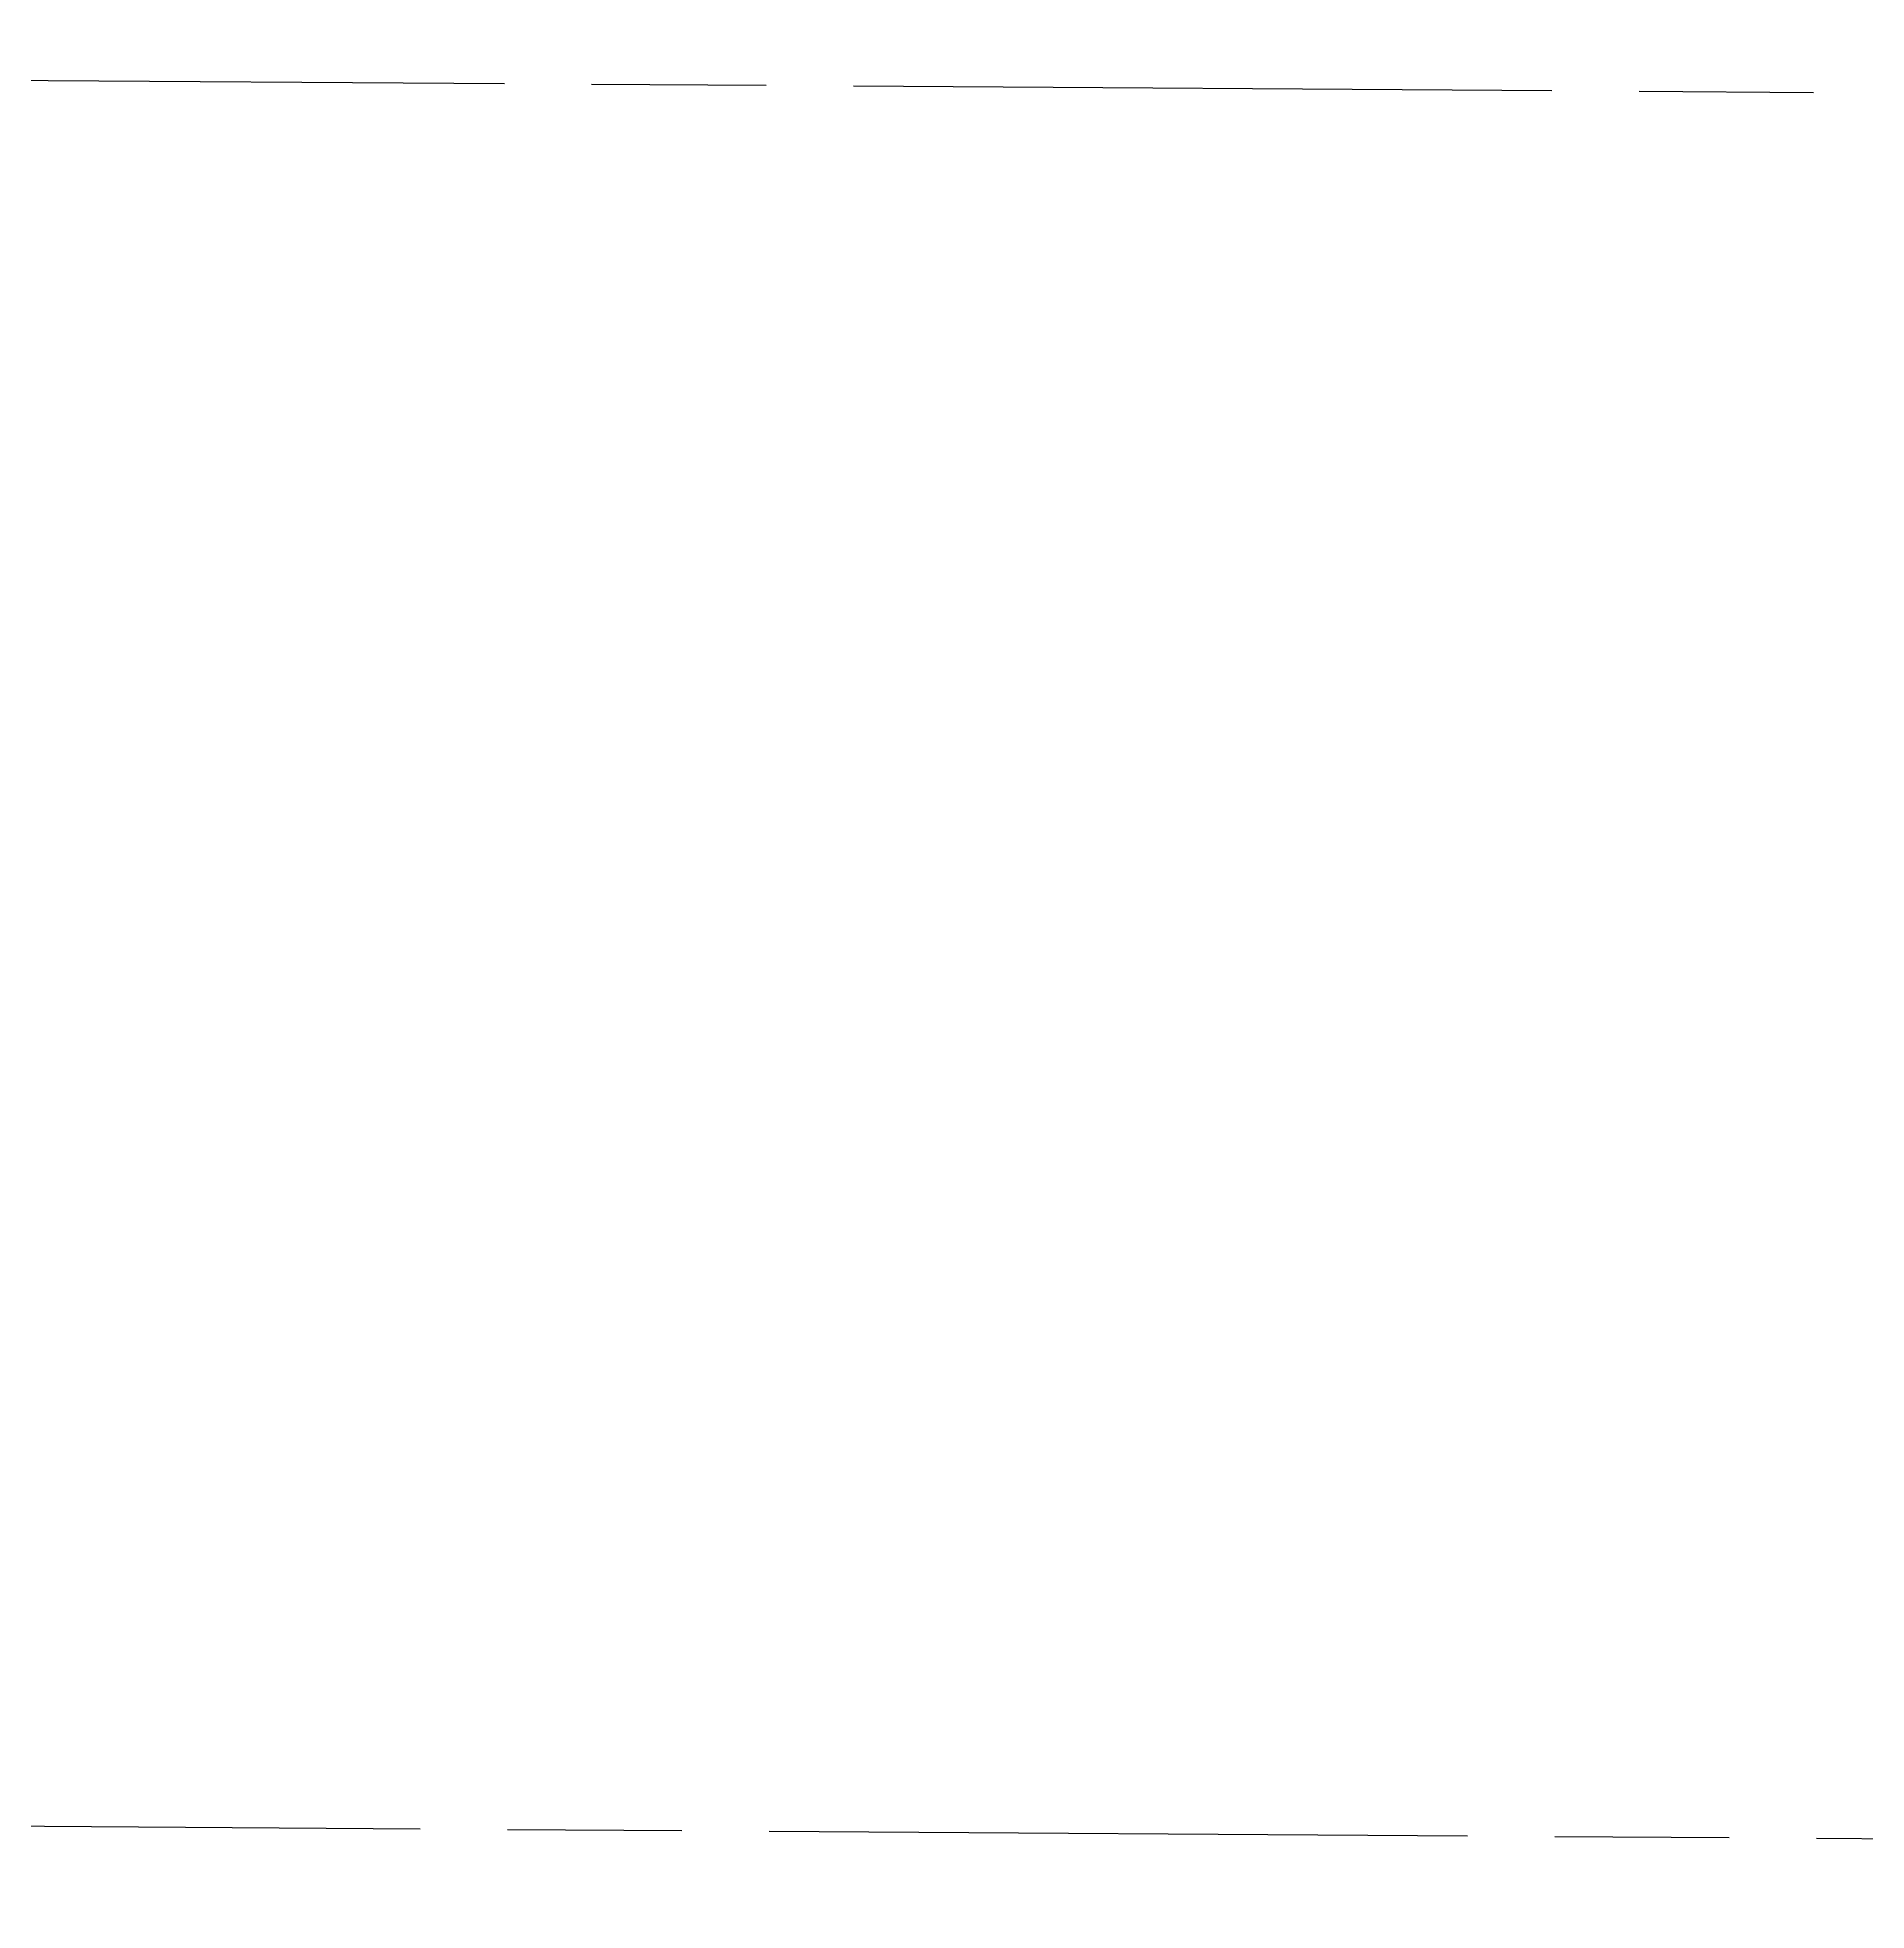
# Model space of a CAD drawing. Header units: millimetres. Extents: x -19411 to 51584, y -41547 to 69958.
# Drawn here: x -7137.3 to -7074.5, y 20178.7 to 20243 of the extents above; entities that cross this region are included whole.
import ezdxf

# ---------------------------------------------------------------- set-up
doc = ezdxf.new("R2010")
doc.units = ezdxf.units.MM
doc.linetypes.add('ACAD_ISO08W100', pattern=[36, 24, -3, 6, -3])
doc.layers.get('Defpoints').update_dxf_attribs({"color": 251})
doc.layers.add('E_ERDUNG', color=150, linetype='ACAD_ISO08W100', true_color=0x0f87ff)
doc.styles.add('ARIAL', font='arial.ttf', dxfattribs={"width": 0.85})
doc.dimstyles.new('pp chromy&schneider', dxfattribs={"dimscale": 0.005, "dimtxt": 25, "dimasz": 10, "dimexe": 0, "dimexo": 0, "dimgap": 5, "dimtad": 1, "dimdec": 1, "dimlfac": 100, "dimrnd": 0.1, "dimzin": 9, "dimdsep": 46, "dimtxsty": 'ARIAL', "dimblk": 'c&s kote', "dimcen": 0, "dimse1": 1, "dimse2": 1, "dimclrd": 8, "dimclrt": 8, "dimadec": 0, "dimazin": 0, "dimtfac": 0.75, "dimtdec": 1, "dimtix": 1, "dimtmove": 2, "dimatfit": 0, "dimldrblk": 'NONE', "dimfxl": 1, "dimtolj": 1, "dimlwd": -1, "dimarcsym": 0})

# ---------------------------------------------------------------- blocks, each defined once
blk = doc.blocks.new('c&s kote')
at = {"color": 8}
for p, q in [((0, -2), (0, 2)), ((0, 2), (0, -2)), ((-2, 0), (2, 0)), ((2, 0), (-2, 0))]:
    blk.add_line(p, q, dxfattribs=at)
blk.add_circle((0, 0), 0.5, dxfattribs=at)
blk = doc.blocks.new('*D105')
at = {"layer": 'Defpoints', "color": 0, "transparency": 16777216}
for p in [(-5130.746, 20272.113), (-7181.691, 20139.949), (-5131.738, 20126.036)]:
    blk.add_point(p, dxfattribs=at)
at = {"layer": 'E_ERDUNG', "color": 8, "transparency": 16777216}
blk.add_line((-7180.649, 20286.025), (-5130.796, 20272.113), dxfattribs=at)
at = {"layer": 'E_ERDUNG', "color": 8, "transparency": 16777216, "xscale": 0.05, "yscale": 0.05, "zscale": 0.05}
for p, rotation in [((-7180.699, 20286.026), 179.6111445503602), ((-5130.746, 20272.113), 359.6111445503602)]:
    blk.add_blockref('c&s kote', p, dxfattribs=dict(at, rotation=rotation))
at = {"layer": 'E_ERDUNG', "color": 8, "lineweight": 40, "transparency": 16777216, "insert": (-6155.724, 20278.917), "char_height": 0.25, "attachment_point": 5, "rotation": 179.61114, "style": 'ARIAL'}
blk.add_mtext('\\A1;205000', dxfattribs=at)
blk = doc.blocks.new('_None')
blk = doc.blocks.new('*D99')
at = {"layer": 'Defpoints', "color": 0, "transparency": 16777216}
for p in [(-7181.46, 20223.342), (-3181.426, 20214.698), (-3181.552, 20196.195)]:
    blk.add_point(p, dxfattribs=at)
at = {"layer": 'E_ERDUNG', "color": 8, "transparency": 16777216}
blk.add_line((-7181.284, 20241.845), (-3181.476, 20214.699), dxfattribs=at)
at = {"layer": 'E_ERDUNG', "color": 8, "transparency": 16777216, "xscale": 0.05, "yscale": 0.05, "zscale": 0.05}
for p, rotation in [((-7181.334, 20241.845), 179.6111445503602), ((-3181.426, 20214.698), 359.6111445503602)]:
    blk.add_blockref('c&s kote', p, dxfattribs=dict(at, rotation=rotation))
at = {"layer": 'E_ERDUNG', "color": 8, "lineweight": 40, "transparency": 16777216, "insert": (-5181.381, 20228.119), "char_height": 0.25, "attachment_point": 5, "rotation": 179.61114, "style": 'ARIAL'}
blk.add_mtext('\\A1;400000', dxfattribs=at)
blk = doc.blocks.new('*D100')
at = {"layer": 'Defpoints', "color": 0, "transparency": 16777216}
for p in [(-7184.069, 20205.575), (-2634.174, 20174.695), (-2634.335, 20150.993)]:
    blk.add_point(p, dxfattribs=at)
at = {"layer": 'E_ERDUNG', "color": 8, "transparency": 16777216}
blk.add_line((-7184.18, 20181.873), (-2634.385, 20150.994), dxfattribs=at)
at = {"layer": 'E_ERDUNG', "color": 8, "transparency": 16777216, "xscale": 0.05, "yscale": 0.05, "zscale": 0.05}
for p, rotation in [((-7184.23, 20181.873), 179.6111445503602), ((-2634.335, 20150.993), 359.6111445503602)]:
    blk.add_blockref('c&s kote', p, dxfattribs=dict(at, rotation=rotation))
at = {"layer": 'E_ERDUNG', "color": 8, "lineweight": 40, "transparency": 16777216, "insert": (-4909.284, 20166.281), "char_height": 0.25, "attachment_point": 5, "rotation": 179.61114, "style": 'ARIAL'}
blk.add_mtext('\\A1;455000', dxfattribs=at)

msp = doc.modelspace()

# ---------------------------------------------------------------- dimensions: what is measured, and where the dimension line sits
at = {"layer": 'E_ERDUNG', "color": 0, "lineweight": 40}
for base, p1, p2, picture, middle in [((-5130.7464, 20272.1129), (-7181.6906, 20139.9486), (-5131.7378, 20126.0357), '*D105', (-6155.7238, 20278.9167)), ((-3181.4262, 20214.6983), (-7181.4597, 20223.3422), (-3181.5518, 20196.1952), '*D99', (-5181.3812, 20228.1192)), ((-2634.335, 20150.9934), (-7184.0693, 20205.5751), (-2634.1741, 20174.6954), '*D100', (-4909.2836, 20166.2807))]:
    dim = msp.add_linear_dim(base=base, p1=p1, p2=p2, angle=359.611145, dimstyle='pp chromy&schneider', override={"dimtxt": 50, "dimzin": 8}, dxfattribs=at)
    dim.commit()
    dim.dimension.update_dxf_attribs({"geometry": picture, "text_midpoint": middle})

doc.saveas('drawing.dxf')
